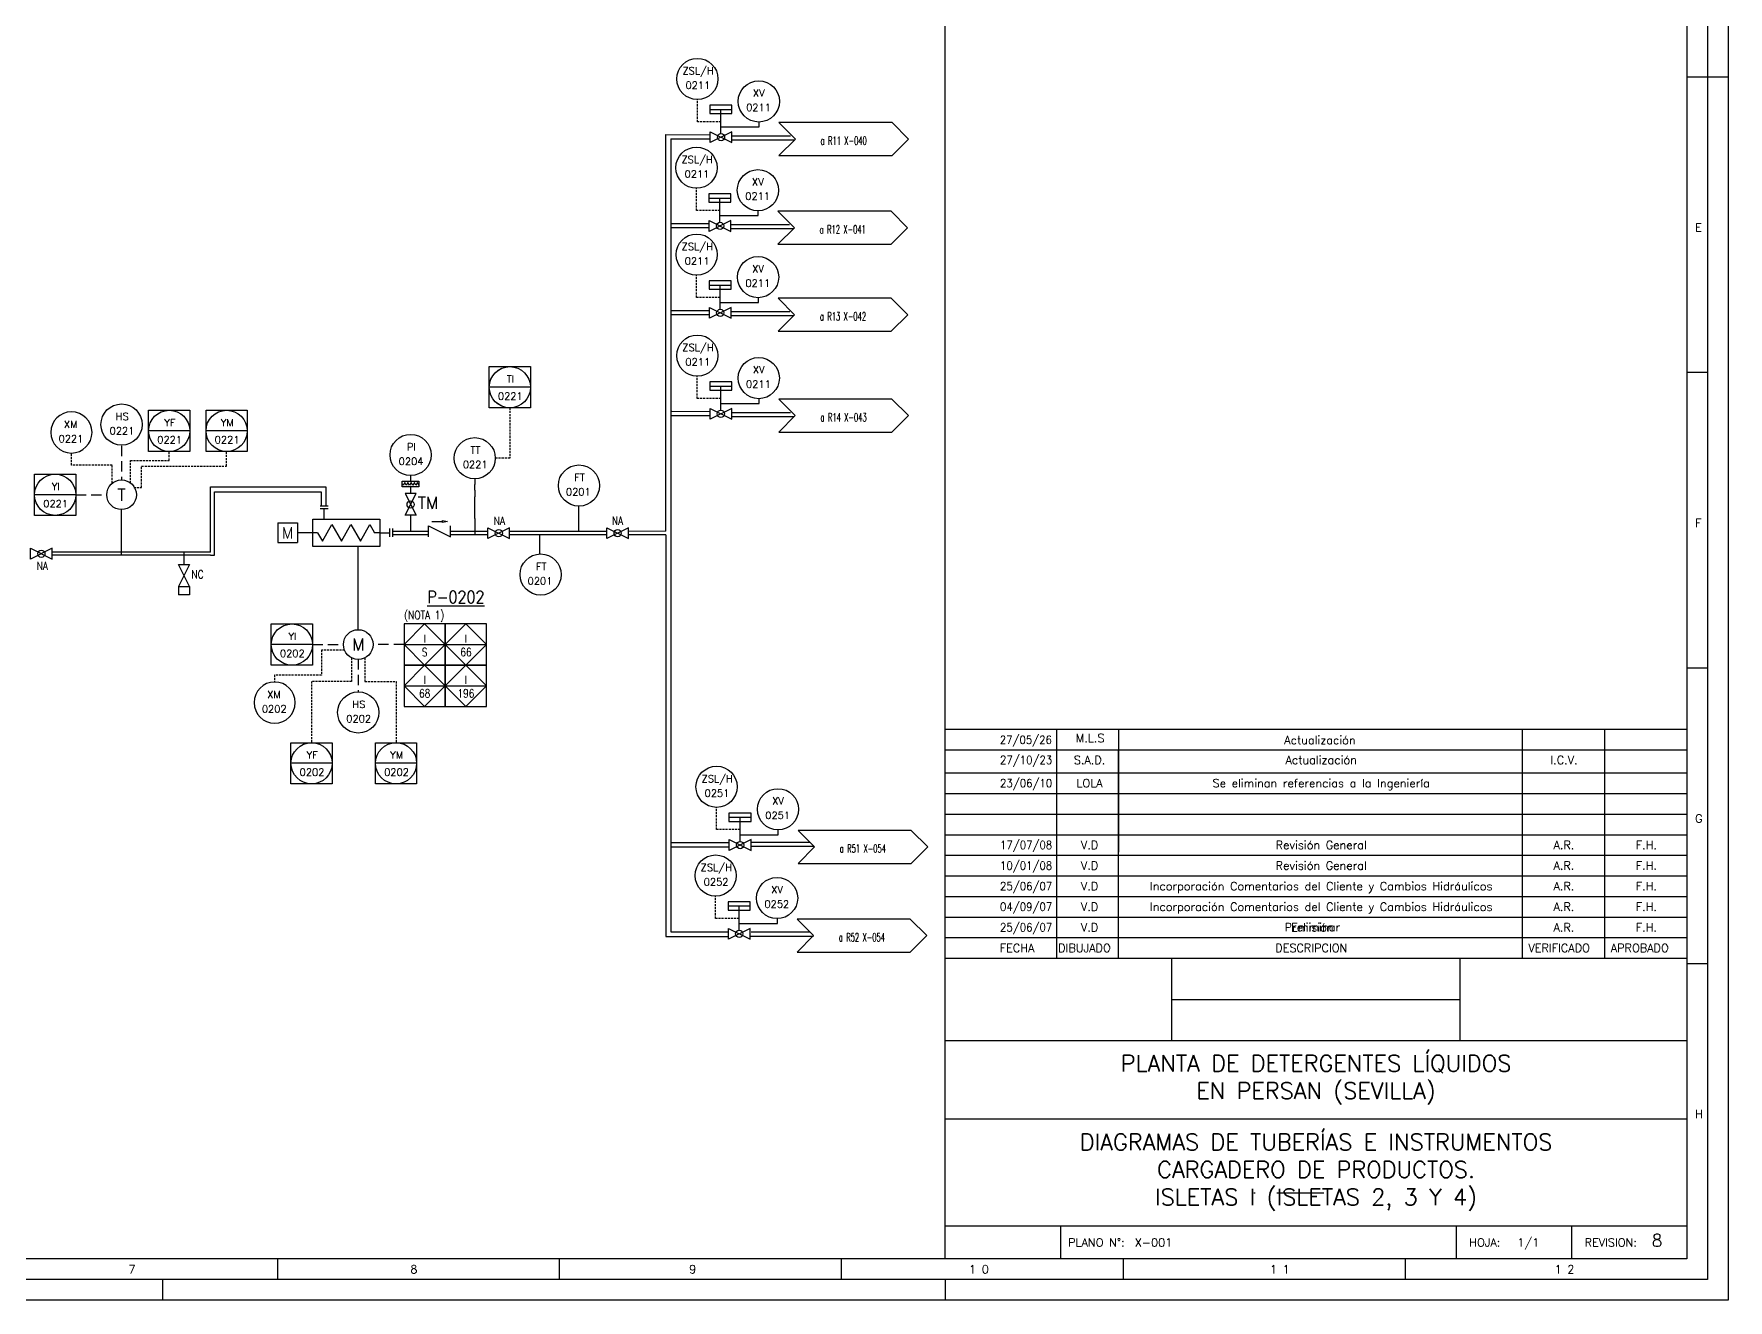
# Model space of a CAD drawing. Header units: metres. Extents: x 142 to 2995, y 1649 to 2243.
# Drawn here: x 1587.8 to 1999, y 1649 to 1956.4 of the extents above; entities that cross this region are included whole.
import ezdxf
from ezdxf.enums import TextEntityAlignment as Align

# ---------------------------------------------------------------- set-up
doc = ezdxf.new("R2010")
doc.units = ezdxf.units.M
doc.linetypes.add('TRAZOS', pattern=[0.75, 0.5, -0.25])
for name, color, linetype in [('CAJETIN', 1, 'Continuous'), ('EQUIPOS', 5, 'Continuous'), ('EQUIPOS 02', 1, 'Continuous'), ('FORMATO', 7, 'Continuous'), ('INSTRUMENTOS', 1, 'Continuous'), ('TEX', 7, 'Continuous'), ('TEX EQUIPOS', 6, 'Continuous'), ('TEXTO-INSTRUMENTACION', 7, 'Continuous'), ('TEXTO-VALVULAS Y ACCESORIOS', 7, 'Continuous'), ('TUBERIA', 5, 'Continuous'), ('TUBERÍA2', 1, 'TRAZOS'), ('VALVULAS Y ACCESORIOS', 1, 'Continuous')]:
    doc.layers.add(name, color=color, linetype=linetype)
doc.layers.add('TUBERÍA3', color=1, linetype='Continuous', true_color=0xff0000)
doc.styles.add('PY', font='ROMANS.shx')
doc.styles.add('PY1', font='ROMANS.shx', dxfattribs={"width": 0.8})
doc.styles.add('TXT', font='txt')
doc.linetypes.add('SEÑAL_MECANICA2', pattern='A,4.411183,["o",PY,S=4.130212,R=360,X=0,Y=-1.374288],0.588817,-0.374158,["",PY,S=2,R=360,X=0,Y=-0.688262],-2.183682', length=7.55784)

# ---------------------------------------------------------------- blocks, each defined once
blk = doc.blocks.new('VALV GLOB-V')
at = {"layer": 'INSTRUMENTOS', "color": 1, "flags": 128}
blk.add_lwpolyline([(5.7, -1.43), (5.7, 1.43), (0, -1.43), (0, 1.43)], close=True, dxfattribs=at)
at = {"layer": 'INSTRUMENTOS', "color": 1}
blk.add_circle((2.85, 0), 0.95, dxfattribs=at)
at = {"layer": 'INSTRUMENTOS', "color": 7, "linetype": 'SEÑAL_MECANICA2', "style": 'PY'}
blk.add_attdef('REF.', text='', height=2, dxfattribs=at).set_placement((3, -3.37), align=Align.MIDDLE)
blk = doc.blocks.new('SEÑAL CIRCU MARCO')
at = {"color": 1, "linetype": 'Continuous', "ltscale": 0.5}
blk.add_line((5.7, 5.7), (-5.7, 5.7), dxfattribs=at)
at = {"color": 1, "flags": 128}
blk.add_lwpolyline([(5.7, 0), (-5.7, 0), (-5.7, 11.4), (5.7, 11.4)], close=True, dxfattribs=at)
at = {"color": 1}
blk.add_circle((0, 5.7), 5.7, dxfattribs=at)
at = {"style": 'PY'}
for tag, p in [('XXX', (0.18, 7.98)), ('YYY', (0.13, 3.24))]:
    blk.add_attdef(tag, text='', height=2, dxfattribs=at).set_placement(p, align=Align.MIDDLE)
blk = doc.blocks.new('SEÑAL CIR')
at = {"color": 1}
blk.add_circle((0, 5.7), 5.7, dxfattribs=at)
at = {"layer": 'INSTRUMENTOS', "linetype": 'Continuous', "style": 'PY', "flags": 4}
for p in [(0.18, 6.94), (0.13, 2.95)]:
    blk.add_attdef('---', text='', height=2, dxfattribs=at).set_placement(p, align=Align.CENTER)
blk = doc.blocks.new('DIAFRAGMA')
at = {"layer": 'INSTRUMENTOS', "color": 1, "ltscale": 0.1, "flags": 128}
blk.add_lwpolyline([(0, -2.25), (0, 2.25), (1.5, 2.25), (1.5, -2.25)], close=True, dxfattribs=at)
blk.add_lwpolyline([(0.46, -2.25), (1.12, -1.86), (0.38, -1.43), (1.12, -1), (0.38, -0.56), (1.12, -0.13), (0.38, 0.3), (1.12, 0.73), (0.38, 1.17), (1.12, 1.6), (0.38, 2.03), (0.75, 2.25)], dxfattribs=at)
blk = doc.blocks.new('VALVULA RETENCION')
at = {"layer": 'VALVULAS Y ACCESORIOS'}
blk.add_line((0.79, 2.4), (3.43, 2.4), dxfattribs=at)
at = {"layer": 'VALVULAS Y ACCESORIOS', "flags": 128}
blk.add_lwpolyline([(0, -1.33), (0, 1.33), (5.33, -1.33), (5.33, 1.33)], dxfattribs=at)
blk.add_lwpolyline([(4.65, 2.4), (3.43, 2.14), (3.43, 2.66)], close=True, dxfattribs=at)
at = {"layer": 'TEXTO-VALVULAS Y ACCESORIOS', "linetype": 'SEÑAL_MECANICA2', "style": 'PY1', "width": 0.8}
blk.add_attdef('REF.', text='', height=2, dxfattribs=at).set_placement((2.94, -3.07), align=Align.MIDDLE)
blk = doc.blocks.new('SECUENCIA PROGRAMADA EN SISTEMA DE CONTROL PLC')
at = {"layer": 'INSTRUMENTOS'}
blk.add_line((-5, 5), (5, 5), dxfattribs=at)
at = {"layer": 'INSTRUMENTOS', "flags": 128}
for points in [[(0, 0), (-5, 5), (0, 10), (5, 5)], [(-5, 0), (5, 0), (5, 10), (-5, 10)]]:
    blk.add_lwpolyline(points, close=True, dxfattribs=at)
at = {"layer": 'TEXTO-INSTRUMENTACION', "linetype": 'Continuous', "style": 'PY1', "width": 0.8}
for tag, p in [('XXX', (0.01, 6.43)), ('YYY', (0.01, 3.17))]:
    blk.add_attdef(tag, text='', height=2, dxfattribs=at).set_placement(p, align=Align.MIDDLE_CENTER)
blk = doc.blocks.new('VALV TIPO COMPUERTA')
at = {"layer": 'VALVULAS Y ACCESORIOS', "flags": 128}
blk.add_lwpolyline([(0, -1.33), (0, 1.33), (5.33, -1.33), (5.33, 1.33)], close=True, dxfattribs=at)
at = {"layer": 'TEXTO-VALVULAS Y ACCESORIOS', "linetype": 'SEÑAL_MECANICA2', "style": 'PY1', "width": 0.8}
blk.add_attdef('REF.', text='', height=2, dxfattribs=at).set_placement((2.94, -3.07), align=Align.MIDDLE)
blk = doc.blocks.new('TAPA ROSCADA S.W.')
at = {"layer": 'VALVULAS Y ACCESORIOS', "ltscale": 0.1}
for p, q in [((-0.75, 1), (0.75, 1)), ((0.75, 1), (0.75, -1)), ((-0.75, -1), (0.75, -1))]:
    blk.add_line(p, q, dxfattribs=at)
blk = doc.blocks.new('MARCO-A1')
at = {"layer": 'FORMATO', "color": 5}
for p, q in [((831, 297), (836, 297)), ((831, 225.25), (836, 225.25)), ((831, 153.5), (836, 153.5)), ((831, 81.75), (836, 81.75)), ((488.92, 10), (488.92, 5)), ((557.33, 10), (557.33, 5)), ((625.75, 10), (625.75, 5)), ((694.17, 10), (694.17, 5)), ((762.58, 10), (762.58, 5))]:
    blk.add_line(p, q, dxfattribs=at)
at = {"layer": 'FORMATO', "color": 1, "linetype": 'Continuous'}
for p, q in [((836, 297), (841, 297)), ((461, 5), (461, 0)), ((651, 5), (651, 0))]:
    blk.add_line(p, q, dxfattribs=at)
at = {"layer": 'FORMATO', "color": 1}
blk.add_lwpolyline([(0, 594), (841, 594), (841, 0), (0, 0)], close=True, dxfattribs=at)
at = {"layer": 'FORMATO', "color": 5}
blk.add_lwpolyline([(5, 589), (836, 589), (836, 5), (5, 5)], close=True, dxfattribs=at)
at = {"layer": 'FORMATO', "color": 8, "linetype": 'Continuous'}
blk.add_lwpolyline([(10, 584), (831, 584), (831, 10), (10, 10)], close=True, dxfattribs=at)
at = {"layer": 'FORMATO', "color": 1, "style": 'PY'}
for s, p in [('E', (833, 259.42)), ('F', (833, 187.67)), ('G', (833, 115.92)), ('H', (833, 44.17)), ('7', (452.75, 6.5)), ('8', (521.17, 6.5)), ('9', (588.85, 6.5)), ('1 0', (656.77, 6.5)), ('1 1', (729.83, 6.5)), ('1 2', (798.88, 6.5))]:
    blk.add_text(s, height=2, dxfattribs=at).set_placement(p)
blk = doc.blocks.new('BANDERA DE FLUJO')
at = {"layer": 'TEX', "color": 1, "ltscale": 0.1, "flags": 128}
blk.add_lwpolyline([(-4, 4), (-31.46, 4), (-27.46, 0), (-31.46, -4), (-4, -4), (0, 0)], close=True, dxfattribs=at)
at = {"layer": 'TEX', "style": 'PY1', "width": 0.8}
for tag, p in [('ETIQUETA-LINEA-1', (-15.73, 0.61)), ('ETIQUETA-LINEA-2', (-15.73, -2.91))]:
    blk.add_attdef(tag, text='', height=2, dxfattribs=at).set_placement(p, align=Align.CENTER)
blk = doc.blocks.new('BOMBA VOLUMETRICA')
at = {"layer": 'EQUIPOS', "linetype": 'Continuous'}
for p, q in [((-11.27, -4.05), (-11.27, -8.85)), ((-11.27, -4.05), (-6.47, -4.05)), ((-6.47, -4.05), (-6.47, -8.85)), ((0, -3.12), (0, -0.67)), ((-1.61, -6.45), (-6.47, -6.45)), ((-1.61, -6.45), (-0.45, -8.45)), ((-0.45, -8.45), (1.86, -4.45)), ((1.86, -4.45), (4.17, -8.45)), ((4.17, -8.45), (6.48, -4.45)), ((6.48, -4.45), (8.79, -8.45)), ((8.79, -8.45), (11.1, -4.45)), ((11.1, -4.45), (12.25, -6.45)), ((13.52, -6.45), (12.25, -6.45)), ((13.52, -6.45), (15.97, -6.45)), ((-11.27, -8.85), (-6.47, -8.85))]:
    blk.add_line(p, q, dxfattribs=at)
at = {"layer": 'EQUIPOS', "linetype": 'Continuous', "flags": 128}
blk.add_lwpolyline([(-2.78, -3.12), (13.52, -3.12), (13.52, -9.79), (-2.78, -9.79)], close=True, dxfattribs=at)
at = {"layer": 'VALVULAS Y ACCESORIOS', "ltscale": 0.1}
for p, q in [((1, 0), (-1, 0)), ((1, -0.67), (-1, -0.67)), ((15.97, -7.45), (15.97, -5.45)), ((16.64, -7.45), (16.64, -5.45))]:
    blk.add_line(p, q, dxfattribs=at)
at = {"layer": 'EQUIPOS 02', "style": 'PY'}
blk.add_text('M', height=2.8, dxfattribs=at).set_placement((-8.87, -6.45), align=Align.MIDDLE)
at = {"layer": 'TEX EQUIPOS', "linetype": 'Continuous', "style": 'PY1', "width": 0.8}
blk.add_attdef('REF_EQUIPO', text='', height=3, dxfattribs=at).set_placement((2.35, -13.59), align=Align.MIDDLE_CENTER)

msp = doc.modelspace()

# ---------------------------------------------------------------- linework, layer by layer
at = {"color": 5}
for p, q in [((1741.16, 1835.6), (1741.16, 1931.91)), ((1741.16, 1931.91), (1751.85, 1931.88)), ((1757.17, 1931.63), (1771.39, 1931.63)), ((1742.35, 1910.36), (1751.69, 1910.33)), ((1756.95, 1910.09), (1771.17, 1910.09)), ((1742.39, 1889.25), (1751.73, 1889.22)), ((1756.99, 1888.98), (1771.21, 1888.98)), ((1742.55, 1864.74), (1751.89, 1864.71)), ((1757.15, 1864.47), (1771.37, 1864.47)), ((1630.61, 1830.58), (1630.61, 1846.37)), ((1630.61, 1846.37), (1658.6, 1846.37)), ((1658.6, 1846.37), (1658.6, 1841.7)), ((1741.12, 1834.78), (1741.12, 1737.22)), ((1742.37, 1760.05), (1756.5, 1760.02)), ((1761.82, 1759.16), (1776.99, 1759.16)), ((1741.12, 1737.22), (1756.32, 1737.22)), ((1761.78, 1737.35), (1776.94, 1737.35))]:
    msp.add_line(p, q, dxfattribs=at)
at = {"color": 4}
for p, q in [((1742.37, 1930.88), (1751.89, 1930.88)), ((1742.37, 1930.88), (1742.37, 1738.4)), ((1757.21, 1930.63), (1772.28, 1930.63)), ((1742.37, 1909.34), (1751.65, 1909.34)), ((1756.99, 1909.08), (1772.06, 1909.08)), ((1742.41, 1888.23), (1751.69, 1888.23)), ((1757.03, 1887.97), (1772.1, 1887.97)), ((1742.56, 1863.72), (1751.85, 1863.72)), ((1757.19, 1863.46), (1772.26, 1863.46)), ((1631.6, 1829.78), (1631.6, 1845.22)), ((1631.6, 1845.22), (1657.45, 1845.22)), ((1657.45, 1845.22), (1657.45, 1841.7)), ((1630.61, 1829.78), (1631.6, 1829.78)), ((1761.86, 1760.17), (1776.02, 1760.17)), ((1742.37, 1759.03), (1756.54, 1759.03)), ((1742.37, 1738.4), (1756.32, 1738.4)), ((1761.82, 1738.36), (1775.98, 1738.36))]:
    msp.add_line(p, q, dxfattribs=at)
at = {"color": 1}
for p, q in [((1679.19, 1849.14), (1679.19, 1847.78)), ((1679.19, 1846.43), (1679.19, 1844.76)), ((1694.74, 1848.34), (1694.74, 1846.98)), ((1694.74, 1845.63), (1694.74, 1846.98)), ((1694.74, 1845.63), (1694.74, 1843.96)), ((1694.74, 1838.69), (1694.74, 1843.96)), ((1609.03, 1829.78), (1609.03, 1840.87)), ((1679.19, 1839.49), (1679.19, 1835.58)), ((1694.74, 1838.69), (1694.74, 1834.78)), ((1719.94, 1841.71), (1719.94, 1835.78)), ((1710.55, 1829.96), (1710.55, 1834.87)), ((1666.47, 1811.72), (1666.47, 1831.92))]:
    msp.add_line(p, q, dxfattribs=at)
for centre in [(1609.03, 1844.47), (1666.48, 1808.12)]:
    msp.add_circle(centre, 3.6, dxfattribs=at)
at = {"layer": 'CAJETIN', "color": 8, "linetype": 'Continuous'}
for p, q in [((1808.95, 1658.95), (1808.95, 2232.95)), ((1808.95, 1731.95), (1988.95, 1731.95)), ((1863.95, 1711.95), (1863.95, 1731.95)), ((1933.95, 1711.95), (1933.95, 1731.95)), ((1863.95, 1721.95), (1933.95, 1721.95)), ((1808.95, 1711.95), (1988.95, 1711.95)), ((1808.95, 1692.95), (1988.95, 1692.95)), ((1808.95, 1666.95), (1988.95, 1666.95)), ((1836.95, 1666.95), (1836.95, 1658.95))]:
    msp.add_line(p, q, dxfattribs=at)
at = {"layer": 'CAJETIN', "color": 1}
for p, q in [((1808.83, 1787.54), (1988.83, 1787.54)), ((1835.96, 1787.54), (1835.96, 1757.67)), ((1850.96, 1787.42), (1850.96, 1757.67)), ((1948.96, 1787.42), (1948.96, 1757.67)), ((1968.96, 1787.66), (1968.96, 1757.67)), ((1808.95, 1782.59), (1988.95, 1782.59)), ((1835.95, 1782.59), (1835.95, 1757.59)), ((1850.95, 1782.59), (1850.95, 1757.59)), ((1948.95, 1782.59), (1948.95, 1757.59)), ((1968.95, 1782.59), (1968.95, 1757.59)), ((1808.95, 1776.95), (1988.95, 1776.95)), ((1835.95, 1776.95), (1835.95, 1751.95)), ((1850.95, 1776.95), (1850.95, 1751.95)), ((1948.95, 1776.95), (1948.95, 1751.95)), ((1968.95, 1776.95), (1968.95, 1751.95)), ((1808.95, 1771.95), (1988.95, 1771.95)), ((1808.95, 1766.95), (1988.95, 1766.95)), ((1808.95, 1761.95), (1988.95, 1761.95)), ((1835.95, 1761.95), (1835.95, 1736.95)), ((1850.95, 1761.95), (1850.95, 1736.95)), ((1948.95, 1761.95), (1948.95, 1736.95)), ((1968.95, 1761.95), (1968.95, 1736.95)), ((1808.95, 1756.95), (1988.95, 1756.95)), ((1808.95, 1751.95), (1988.95, 1751.95)), ((1808.95, 1746.95), (1988.95, 1746.95)), ((1808.95, 1741.95), (1988.95, 1741.95)), ((1808.95, 1741.95), (1988.95, 1741.95))]:
    msp.add_line(p, q, dxfattribs=at)
at = {"layer": 'CAJETIN', "color": 5}
for p, q in [((1808.95, 1736.95), (1988.95, 1736.95)), ((1835.95, 1736.95), (1835.95, 1731.95)), ((1850.95, 1736.95), (1850.95, 1731.95)), ((1948.95, 1736.95), (1948.95, 1731.95)), ((1968.95, 1736.95), (1968.95, 1731.95))]:
    msp.add_line(p, q, dxfattribs=at)
at = {"layer": 'CAJETIN', "color": 8}
for p, q in [((1932.95, 1666.95), (1932.95, 1658.95)), ((1960.95, 1666.95), (1960.95, 1658.95))]:
    msp.add_line(p, q, dxfattribs=at)
at = {"layer": 'TUBERIA', "color": 1, "linetype": 'TRAZOS', "ltscale": 5}
for p, q in [((1609.03, 1856.36), (1609.03, 1848.1)), ((1597.92, 1844.47), (1605.43, 1844.47)), ((1655.37, 1808.12), (1662.88, 1808.12)), ((1677.59, 1808.12), (1670.08, 1808.12)), ((1666.48, 1804.52), (1666.48, 1796.63))]:
    msp.add_line(p, q, dxfattribs=at)
at = {"layer": 'TUBERIA', "color": 5, "linetype": 'Continuous'}
for p, q in [((1683.51, 1835.58), (1674.83, 1835.58)), ((1697.96, 1835.58), (1688.84, 1835.58)), ((1720.72, 1835.58), (1703.22, 1835.58)), ((1726.57, 1835.58), (1720.72, 1835.58)), ((1741.16, 1835.6), (1732.07, 1835.58)), ((1610.35, 1830.58), (1592.24, 1830.58)), ((1630.61, 1830.58), (1610.35, 1830.58)), ((1883.8, 1675.02), (1884.14, 1675.02)), ((1889.41, 1675.02), (1900.79, 1675.02))]:
    msp.add_line(p, q, dxfattribs=at)
at = {"layer": 'TUBERIA', "color": 4, "linetype": 'Continuous'}
for p, q in [((1683.51, 1834.78), (1674.83, 1834.78)), ((1697.96, 1834.78), (1688.84, 1834.78)), ((1720.72, 1834.78), (1703.22, 1834.78)), ((1726.61, 1834.78), (1720.72, 1834.78)), ((1741.12, 1834.78), (1732.07, 1834.78)), ((1610.35, 1829.78), (1592.24, 1829.78)), ((1610.35, 1829.78), (1592.24, 1829.78)), ((1622.46, 1829.78), (1610.35, 1829.78)), ((1630.61, 1829.78), (1610.35, 1829.78))]:
    msp.add_line(p, q, dxfattribs=at)
at = {"layer": 'TUBERIA', "lineweight": 30}
msp.add_line((1624.19, 1827.52), (1624.19, 1830.58), dxfattribs=at)
at = {"layer": 'TUBERÍA2'}
for points in [[(1754.48, 1935.02), (1748.79, 1935.02), (1748.79, 1940.37)], [(1754.26, 1913.47), (1748.57, 1913.47), (1748.57, 1918.82)], [(1754.3, 1892.37), (1748.61, 1892.37), (1748.61, 1897.71)], [(1754.46, 1867.85), (1748.77, 1867.85), (1748.77, 1873.2)], [(1703.28, 1865.58), (1703.28, 1853.34), (1699.74, 1853.34)], [(1606.78, 1847.37), (1606.78, 1851.7), (1596.86, 1851.7), (1596.86, 1854.61)], [(1620.59, 1852.82), (1620.59, 1854.99)], [(1634.53, 1851.4), (1634.53, 1854.99)], [(1611.17, 1847.26), (1611.17, 1852.82), (1620.59, 1852.82)], [(1612.04, 1846.23), (1613.89, 1846.23), (1613.89, 1851.4), (1634.53, 1851.4)], [(1663.15, 1806.76), (1657.55, 1806.76), (1657.55, 1800.7), (1646.19, 1800.7), (1646.19, 1799.02)], [(1664.86, 1804.9), (1664.86, 1799.16), (1655.15, 1799.16), (1655.15, 1784.29)], [(1668.11, 1804.9), (1668.11, 1799.16), (1675.65, 1799.16), (1675.65, 1784.29)], [(1759.13, 1763.17), (1753.44, 1763.17), (1753.44, 1768.51)], [(1758.91, 1741.62), (1753.22, 1741.62), (1753.22, 1746.96)]]:
    msp.add_lwpolyline(points, dxfattribs=at)
at = {"layer": 'TUBERÍA3'}
for points in [[(1754.48, 1933.8), (1763.78, 1933.8)], [(1763.78, 1933.8), (1763.78, 1934.91)], [(1754.26, 1912.25), (1763.56, 1912.25)], [(1763.56, 1912.25), (1763.56, 1913.36)], [(1763.6, 1891.14), (1763.6, 1892.25)], [(1754.3, 1891.14), (1763.6, 1891.14)], [(1763.76, 1866.63), (1763.76, 1867.74)], [(1754.46, 1866.63), (1763.76, 1866.63)], [(1759.13, 1761.94), (1768.43, 1761.94)], [(1768.43, 1761.94), (1768.43, 1763.05)], [(1758.91, 1740.39), (1768.21, 1740.39)], [(1768.21, 1740.39), (1768.21, 1741.5)]]:
    msp.add_lwpolyline(points, dxfattribs=at)
msp.add_circle((1703.28, 1870.58), 5, dxfattribs=at)
at = {"layer": 'VALVULAS Y ACCESORIOS'}
for p, q in [((1751.81, 1938.04), (1757.15, 1938.04)), ((1754.48, 1932.24), (1754.48, 1938.04)), ((1751.59, 1916.5), (1756.93, 1916.5)), ((1754.26, 1910.69), (1754.26, 1916.5)), ((1751.63, 1895.39), (1756.97, 1895.39)), ((1754.3, 1889.58), (1754.3, 1895.39)), ((1751.79, 1870.88), (1757.13, 1870.88)), ((1754.46, 1865.07), (1754.46, 1870.88)), ((1756.46, 1766.19), (1761.8, 1766.19)), ((1759.13, 1760.38), (1759.13, 1766.19)), ((1756.24, 1744.64), (1761.58, 1744.64)), ((1758.91, 1738.83), (1758.91, 1744.64))]:
    msp.add_line(p, q, dxfattribs=at)
at = {"layer": 'VALVULAS Y ACCESORIOS', "flags": 128}
for points in [[(1751.81, 1939.04), (1751.81, 1937.04), (1757.15, 1937.04), (1757.15, 1939.04)], [(1751.59, 1917.5), (1751.59, 1915.5), (1756.93, 1915.5), (1756.93, 1917.5)], [(1751.63, 1896.39), (1751.63, 1894.39), (1756.97, 1894.39), (1756.97, 1896.39)], [(1751.79, 1871.88), (1751.79, 1869.88), (1757.13, 1869.88), (1757.13, 1871.88)], [(1756.46, 1767.19), (1756.46, 1765.19), (1761.8, 1765.19), (1761.8, 1767.19)], [(1756.24, 1745.64), (1756.24, 1743.64), (1761.58, 1743.64), (1761.58, 1745.64)]]:
    msp.add_lwpolyline(points, close=True, dxfattribs=at)

# ---------------------------------------------------------------- block references
msp.add_blockref('MARCO-A1', (1157.95, 1648.95))
at = {"linetype": 'Continuous'}
ref = msp.add_blockref('SEÑAL CIR', (1748.79, 1940.43), dxfattribs=dict(at, xscale=0.8771000000000413, yscale=0.8771000000000413, zscale=0.8771000000000413))
ref.add_attrib('---', 'ZSL/H', dxfattribs={"layer": 'INSTRUMENTOS', "color": 7, "linetype": 'Continuous', "height": 1.754, "style": 'PY'}).set_placement((1748.95, 1946.52), align=Align.CENTER)
ref.add_attrib('---', '0211', dxfattribs={"layer": 'INSTRUMENTOS', "color": 7, "linetype": 'Continuous', "height": 1.754, "style": 'PY'}).set_placement((1748.9, 1943.02), align=Align.CENTER)
ref = msp.add_blockref('SEÑAL CIR', (1763.7, 1934.97), dxfattribs=dict(at, xscale=0.8770999999999276, yscale=0.8770999999999276, zscale=0.8770999999999276))
ref.add_attrib('---', 'XV', dxfattribs={"layer": 'INSTRUMENTOS', "color": 7, "linetype": 'Continuous', "height": 1.754, "style": 'PY'}).set_placement((1763.7, 1941.13), align=Align.CENTER)
ref.add_attrib('---', '0211', dxfattribs={"layer": 'INSTRUMENTOS', "color": 7, "linetype": 'Continuous', "height": 1.754, "style": 'PY'}).set_placement((1763.63, 1937.64), align=Align.CENTER)
ref = msp.add_blockref('BANDERA DE FLUJO', (1800.03, 1930.84))
ref.add_attrib('ETIQUETA-LINEA-1', 'a R11 X-040', dxfattribs={"layer": 'TEX', "height": 2, "style": 'PY1', "width": 0.6}).set_placement((1784.3, 1931.45), align=Align.TOP_CENTER)
ref = msp.add_blockref('SEÑAL CIR', (1748.57, 1918.88), dxfattribs=dict(at, xscale=0.8771000000000413, yscale=0.8771000000000413, zscale=0.8771000000000413))
ref.add_attrib('---', 'ZSL/H', dxfattribs={"layer": 'INSTRUMENTOS', "color": 7, "linetype": 'Continuous', "height": 1.754, "style": 'PY'}).set_placement((1748.73, 1924.97), align=Align.CENTER)
ref.add_attrib('---', '0211', dxfattribs={"layer": 'INSTRUMENTOS', "color": 7, "linetype": 'Continuous', "height": 1.754, "style": 'PY'}).set_placement((1748.68, 1921.47), align=Align.CENTER)
at = {"linetype": 'Continuous', "xscale": 0.9232631578945529, "yscale": 0.9232631578945529, "zscale": 0.9232631578945529}
for p in [(1751.89, 1931.28), (1751.67, 1909.74), (1751.71, 1888.63), (1751.86, 1864.12), (1697.96, 1835.16), (1726.8, 1835.16), (1586.94, 1830.16), (1756.54, 1759.43), (1756.32, 1737.88)]:
    msp.add_blockref('VALV GLOB-V', p, dxfattribs=at)
at = {"linetype": 'Continuous'}
ref = msp.add_blockref('SEÑAL CIR', (1763.48, 1913.42), dxfattribs=dict(at, xscale=0.8770999999999276, yscale=0.8770999999999276, zscale=0.8770999999999276))
ref.add_attrib('---', 'XV', dxfattribs={"layer": 'INSTRUMENTOS', "color": 7, "linetype": 'Continuous', "height": 1.754, "style": 'PY'}).set_placement((1763.48, 1919.58), align=Align.CENTER)
ref.add_attrib('---', '0211', dxfattribs={"layer": 'INSTRUMENTOS', "color": 7, "linetype": 'Continuous', "height": 1.754, "style": 'PY'}).set_placement((1763.41, 1916.09), align=Align.CENTER)
ref = msp.add_blockref('BANDERA DE FLUJO', (1799.8, 1909.29))
ref.add_attrib('ETIQUETA-LINEA-1', 'a R12 X-041', dxfattribs={"layer": 'TEX', "height": 2, "style": 'PY1', "width": 0.6}).set_placement((1784.07, 1909.9), align=Align.TOP_CENTER)
ref = msp.add_blockref('SEÑAL CIR', (1748.61, 1897.78), dxfattribs=dict(at, xscale=0.8771000000000413, yscale=0.8771000000000413, zscale=0.8771000000000413))
ref.add_attrib('---', 'ZSL/H', dxfattribs={"layer": 'INSTRUMENTOS', "color": 7, "linetype": 'Continuous', "height": 1.754, "style": 'PY'}).set_placement((1748.77, 1903.86), align=Align.CENTER)
ref.add_attrib('---', '0211', dxfattribs={"layer": 'INSTRUMENTOS', "color": 7, "linetype": 'Continuous', "height": 1.754, "style": 'PY'}).set_placement((1748.72, 1900.36), align=Align.CENTER)
ref = msp.add_blockref('SEÑAL CIR', (1763.52, 1892.32), dxfattribs=dict(at, xscale=0.8770999999999276, yscale=0.8770999999999276, zscale=0.8770999999999276))
ref.add_attrib('---', 'XV', dxfattribs={"layer": 'INSTRUMENTOS', "color": 7, "linetype": 'Continuous', "height": 1.754, "style": 'PY'}).set_placement((1763.52, 1898.47), align=Align.CENTER)
ref.add_attrib('---', '0211', dxfattribs={"layer": 'INSTRUMENTOS', "color": 7, "linetype": 'Continuous', "height": 1.754, "style": 'PY'}).set_placement((1763.45, 1894.98), align=Align.CENTER)
ref = msp.add_blockref('BANDERA DE FLUJO', (1799.85, 1888.19))
ref.add_attrib('ETIQUETA-LINEA-1', 'a R13 X-042', dxfattribs={"layer": 'TEX', "height": 2, "style": 'PY1', "width": 0.6}).set_placement((1784.12, 1888.79), align=Align.TOP_CENTER)
ref = msp.add_blockref('SEÑAL CIR', (1748.77, 1873.26), dxfattribs=dict(at, xscale=0.8771000000000413, yscale=0.8771000000000413, zscale=0.8771000000000413))
ref.add_attrib('---', 'ZSL/H', dxfattribs={"layer": 'INSTRUMENTOS', "color": 7, "linetype": 'Continuous', "height": 1.754, "style": 'PY'}).set_placement((1748.93, 1879.35), align=Align.CENTER)
ref.add_attrib('---', '0211', dxfattribs={"layer": 'INSTRUMENTOS', "color": 7, "linetype": 'Continuous', "height": 1.754, "style": 'PY'}).set_placement((1748.88, 1875.85), align=Align.CENTER)
for p, xscale, yscale, zscale, values in [((1703.27, 1865.58), 0.8771000000000413, 0.8771000000000413, 0.8771000000000413, {'XXX': 'TI', 'YYY': '0221'}), ((1620.59, 1854.99), 0.8771000000000413, 0.8771000000000413, 0.8771000000000413, {'XXX': 'YF', 'YYY': '0221'}), ((1634.53, 1854.99), 0.8771000000000413, 0.8771000000000413, 0.8771000000000413, {'XXX': 'YM', 'YYY': '0221'}), ((1592.92, 1839.47), 0.8770999999999276, 0.8770999999999276, 0.8770999999999276, {'XXX': 'YI', 'YYY': '0221'}), ((1650.37, 1803.12), 0.8770999999999276, 0.8770999999999276, 0.8770999999999276, {'XXX': 'YI', 'YYY': '0202'}), ((1655.15, 1774.29), 0.8771000000000413, 0.8771000000000413, 0.8771000000000413, {'XXX': 'YF', 'YYY': '0202'}), ((1675.65, 1774.29), 0.8771000000000413, 0.8771000000000413, 0.8771000000000413, {'XXX': 'YM', 'YYY': '0202'})]:
    msp.add_blockref('SEÑAL CIRCU MARCO', p, dxfattribs=dict(xscale=xscale, yscale=yscale, zscale=zscale)).add_auto_attribs(values)
ref = msp.add_blockref('SEÑAL CIR', (1763.68, 1867.8), dxfattribs=dict(at, xscale=0.8770999999999276, yscale=0.8770999999999276, zscale=0.8770999999999276))
ref.add_attrib('---', 'XV', dxfattribs={"layer": 'INSTRUMENTOS', "color": 7, "linetype": 'Continuous', "height": 1.754, "style": 'PY'}).set_placement((1763.68, 1873.96), align=Align.CENTER)
ref.add_attrib('---', '0211', dxfattribs={"layer": 'INSTRUMENTOS', "color": 7, "linetype": 'Continuous', "height": 1.754, "style": 'PY'}).set_placement((1763.6, 1870.47), align=Align.CENTER)
ref = msp.add_blockref('BANDERA DE FLUJO', (1800, 1863.68))
ref.add_attrib('ETIQUETA-LINEA-1', 'a R14 X-043', dxfattribs={"layer": 'TEX', "height": 2, "style": 'PY1', "width": 0.6}).set_placement((1784.27, 1864.28), align=Align.TOP_CENTER)
ref = msp.add_blockref('SEÑAL CIR', (1596.86, 1854.61), dxfattribs=dict(at, xscale=-0.8771000000000413, yscale=0.8771000000000413, zscale=0.8771000000000413))
ref.add_attrib('---', 'XM', dxfattribs={"layer": 'INSTRUMENTOS', "color": 7, "linetype": 'Continuous', "height": 1.754, "style": 'PY'}).set_placement((1596.7, 1860.69), align=Align.CENTER)
ref.add_attrib('---', '0221', dxfattribs={"layer": 'INSTRUMENTOS', "color": 7, "linetype": 'Continuous', "height": 1.754, "style": 'PY'}).set_placement((1596.75, 1857.2), align=Align.CENTER)
ref = msp.add_blockref('SEÑAL CIR', (1609.03, 1856.53), dxfattribs=dict(at, xscale=0.8770999999999276, yscale=0.8770999999999276, zscale=0.8770999999999276))
ref.add_attrib('---', 'HS', dxfattribs={"layer": 'INSTRUMENTOS', "color": 7, "linetype": 'Continuous', "height": 1.754, "style": 'PY'}).set_placement((1609.19, 1862.61), align=Align.CENTER)
ref.add_attrib('---', '0221', dxfattribs={"layer": 'INSTRUMENTOS', "color": 7, "linetype": 'Continuous', "height": 1.754, "style": 'PY'}).set_placement((1609.14, 1859.12), align=Align.CENTER)
ref = msp.add_blockref('SEÑAL CIR', (1679.19, 1849.14), dxfattribs=dict(at, xscale=0.8770999999999276, yscale=0.8770999999999276, zscale=0.8770999999999276))
ref.add_attrib('---', 'PI', dxfattribs={"layer": 'INSTRUMENTOS', "color": 7, "linetype": 'Continuous', "height": 1.754, "style": 'PY'}).set_placement((1679.35, 1855.23), align=Align.CENTER)
ref.add_attrib('---', '0204', dxfattribs={"layer": 'INSTRUMENTOS', "color": 7, "linetype": 'Continuous', "height": 1.754, "style": 'PY'}).set_placement((1679.3, 1851.73), align=Align.CENTER)
ref = msp.add_blockref('SEÑAL CIR', (1694.74, 1848.34), dxfattribs=dict(at, xscale=0.8770999999999276, yscale=0.8770999999999276, zscale=0.8770999999999276))
ref.add_attrib('---', 'TT', dxfattribs={"layer": 'INSTRUMENTOS', "color": 7, "linetype": 'Continuous', "height": 1.754, "style": 'PY'}).set_placement((1694.9, 1854.43), align=Align.CENTER)
ref.add_attrib('---', '0221', dxfattribs={"layer": 'INSTRUMENTOS', "color": 7, "linetype": 'Continuous', "height": 1.754, "style": 'PY'}).set_placement((1694.85, 1850.93), align=Align.CENTER)
ref = msp.add_blockref('SEÑAL CIR', (1720.04, 1841.71), dxfattribs=dict(at, xscale=0.8770999999999276, yscale=0.8770999999999276, zscale=0.8770999999999276))
ref.add_attrib('---', 'FT', dxfattribs={"layer": 'INSTRUMENTOS', "color": 7, "linetype": 'Continuous', "height": 1.754, "style": 'PY'}).set_placement((1720.2, 1847.79), align=Align.CENTER)
ref.add_attrib('---', '0201', dxfattribs={"layer": 'INSTRUMENTOS', "color": 7, "linetype": 'Continuous', "height": 1.754, "style": 'PY'}).set_placement((1719.9, 1844.3), align=Align.CENTER)
at = {"color": 1, "linetype": 'Continuous'}
for name, p, xscale, yscale, zscale, rotation in [('DIAFRAGMA', (1679.19, 1846.43), 0.900000000000091, 0.900000000000091, 0.900000000000091, 90), ('TAPA ROSCADA S.W.', (1624.19, 1821.18), 1.333333999999923, 1.333333999999923, 1.333333999999923, 270)]:
    msp.add_blockref(name, p, dxfattribs=dict(at, xscale=xscale, yscale=yscale, zscale=zscale, rotation=rotation))
at = {"linetype": 'Continuous', "xscale": 0.9232631578947803, "yscale": 0.9232631578947803, "zscale": 0.9232631578947803, "rotation": 90}
msp.add_blockref('VALV GLOB-V', (1679.19, 1839.49), dxfattribs=at)
at = {"linetype": 'Continuous'}
for name, p in [('BOMBA VOLUMETRICA', (1658.21, 1841.7)), ('VALVULA RETENCION', (1683.51, 1835.58))]:
    msp.add_blockref(name, p, dxfattribs=at)
ref = msp.add_blockref('SEÑAL CIR', (1710.74, 1820.1), dxfattribs=dict(at, xscale=0.8770999999999276, yscale=0.8770999999999276, zscale=0.8770999999999276))
ref.add_attrib('---', 'FT', dxfattribs={"layer": 'INSTRUMENTOS', "color": 7, "linetype": 'Continuous', "height": 1.754, "style": 'PY'}).set_placement((1710.89, 1826.18), align=Align.CENTER)
ref.add_attrib('---', '0201', dxfattribs={"layer": 'INSTRUMENTOS', "color": 7, "linetype": 'Continuous', "height": 1.754, "style": 'PY'}).set_placement((1710.59, 1822.68), align=Align.CENTER)
at = {"linetype": 'Continuous', "rotation": 270}
msp.add_blockref('VALV TIPO COMPUERTA', (1624.19, 1827.52), dxfattribs=at)
ref = msp.add_blockref('SECUENCIA PROGRAMADA EN SISTEMA DE CONTROL PLC', (1682.59, 1803.11), dxfattribs=dict(xscale=1.001089596937504, yscale=1.001089596937504, zscale=1.001089596937504))
ref.add_attrib('XXX', 'I', dxfattribs={"layer": 'TEXTO-INSTRUMENTACION', "linetype": 'Continuous', "height": 2, "style": 'TXT'}).set_placement((1682.6, 1809.55), align=Align.MIDDLE_CENTER)
ref.add_attrib('YYY', 'S', dxfattribs={"layer": 'TEXTO-INSTRUMENTACION', "linetype": 'Continuous', "height": 2, "style": 'PY1', "width": 0.8}).set_placement((1682.6, 1806.28), align=Align.MIDDLE_CENTER)
ref = msp.add_blockref('SECUENCIA PROGRAMADA EN SISTEMA DE CONTROL PLC', (1692.6, 1803.11), dxfattribs=dict(xscale=1.001089596937504, yscale=1.001089596937504, zscale=1.001089596937504))
ref.add_attrib('XXX', 'I', dxfattribs={"layer": 'TEXTO-INSTRUMENTACION', "linetype": 'Continuous', "height": 2, "style": 'TXT'}).set_placement((1692.61, 1809.55), align=Align.MIDDLE_CENTER)
ref.add_attrib('YYY', '66', dxfattribs={"layer": 'TEXTO-INSTRUMENTACION', "linetype": 'Continuous', "height": 2.002, "style": 'PY1', "width": 0.8}).set_placement((1692.61, 1806.28), align=Align.MIDDLE_CENTER)
ref = msp.add_blockref('SECUENCIA PROGRAMADA EN SISTEMA DE CONTROL PLC', (1682.59, 1793.1), dxfattribs=dict(xscale=1.001089596937504, yscale=1.001089596937504, zscale=1.001089596937504))
ref.add_attrib('XXX', 'I', dxfattribs={"layer": 'TEXTO-INSTRUMENTACION', "linetype": 'Continuous', "height": 2, "style": 'TXT'}).set_placement((1682.6, 1799.54), align=Align.MIDDLE_CENTER)
ref.add_attrib('YYY', '68', dxfattribs={"layer": 'TEXTO-INSTRUMENTACION', "linetype": 'Continuous', "height": 2.002, "style": 'PY1', "width": 0.8}).set_placement((1682.6, 1796.27), align=Align.MIDDLE_CENTER)
ref = msp.add_blockref('SECUENCIA PROGRAMADA EN SISTEMA DE CONTROL PLC', (1692.6, 1793.1), dxfattribs=dict(xscale=1.001089596937504, yscale=1.001089596937504, zscale=1.001089596937504))
ref.add_attrib('XXX', 'I', dxfattribs={"layer": 'TEXTO-INSTRUMENTACION', "linetype": 'Continuous', "height": 2, "style": 'TXT'}).set_placement((1692.61, 1799.54), align=Align.MIDDLE_CENTER)
ref.add_attrib('YYY', '196', dxfattribs={"layer": 'TEXTO-INSTRUMENTACION', "linetype": 'Continuous', "height": 2.002, "style": 'PY1', "width": 0.8}).set_placement((1692.61, 1796.27), align=Align.MIDDLE_CENTER)
at = {"linetype": 'Continuous'}
ref = msp.add_blockref('SEÑAL CIR', (1646.19, 1789.02), dxfattribs=dict(at, xscale=-0.8771000000000413, yscale=0.8771000000000413, zscale=0.8771000000000413))
ref.add_attrib('---', 'XM', dxfattribs={"layer": 'INSTRUMENTOS', "color": 7, "linetype": 'Continuous', "height": 1.754, "style": 'PY'}).set_placement((1646.03, 1795.11), align=Align.CENTER)
ref.add_attrib('---', '0202', dxfattribs={"layer": 'INSTRUMENTOS', "color": 7, "linetype": 'Continuous', "height": 1.754, "style": 'PY'}).set_placement((1646.08, 1791.61), align=Align.CENTER)
ref = msp.add_blockref('SEÑAL CIR', (1666.48, 1786.63), dxfattribs=dict(at, xscale=0.8770999999999276, yscale=0.8770999999999276, zscale=0.8770999999999276))
ref.add_attrib('---', 'HS', dxfattribs={"layer": 'INSTRUMENTOS', "color": 7, "linetype": 'Continuous', "height": 1.754, "style": 'PY'}).set_placement((1666.64, 1792.72), align=Align.CENTER)
ref.add_attrib('---', '0202', dxfattribs={"layer": 'INSTRUMENTOS', "color": 7, "linetype": 'Continuous', "height": 1.754, "style": 'PY'}).set_placement((1666.59, 1789.22), align=Align.CENTER)
ref = msp.add_blockref('SEÑAL CIR', (1753.44, 1768.58), dxfattribs=dict(at, xscale=0.8771000000000413, yscale=0.8771000000000413, zscale=0.8771000000000413))
ref.add_attrib('---', 'ZSL/H', dxfattribs={"layer": 'INSTRUMENTOS', "color": 7, "linetype": 'Continuous', "height": 1.754, "style": 'PY'}).set_placement((1753.6, 1774.66), align=Align.CENTER)
ref.add_attrib('---', '0251', dxfattribs={"layer": 'INSTRUMENTOS', "color": 7, "linetype": 'Continuous', "height": 1.754, "style": 'PY'}).set_placement((1753.55, 1771.16), align=Align.CENTER)
ref = msp.add_blockref('SEÑAL CIR', (1768.35, 1763.12), dxfattribs=dict(at, xscale=0.8770999999999276, yscale=0.8770999999999276, zscale=0.8770999999999276))
ref.add_attrib('---', 'XV', dxfattribs={"layer": 'INSTRUMENTOS', "color": 7, "linetype": 'Continuous', "height": 1.754, "style": 'PY'}).set_placement((1768.35, 1769.27), align=Align.CENTER)
ref.add_attrib('---', '0251', dxfattribs={"layer": 'INSTRUMENTOS', "color": 7, "linetype": 'Continuous', "height": 1.754, "style": 'PY'}).set_placement((1768.28, 1765.78), align=Align.CENTER)
ref = msp.add_blockref('BANDERA DE FLUJO', (1804.68, 1758.99))
ref.add_attrib('ETIQUETA-LINEA-1', 'a R51 X-054', dxfattribs={"layer": 'TEX', "height": 2, "style": 'PY1', "width": 0.6}).set_placement((1788.95, 1759.59), align=Align.TOP_CENTER)
ref = msp.add_blockref('SEÑAL CIR', (1753.22, 1747.03), dxfattribs=dict(at, xscale=0.8771000000000413, yscale=0.8771000000000413, zscale=0.8771000000000413))
ref.add_attrib('---', 'ZSL/H', dxfattribs={"layer": 'INSTRUMENTOS', "color": 7, "linetype": 'Continuous', "height": 1.754, "style": 'PY'}).set_placement((1753.38, 1753.11), align=Align.CENTER)
ref.add_attrib('---', '0252', dxfattribs={"layer": 'INSTRUMENTOS', "color": 7, "linetype": 'Continuous', "height": 1.754, "style": 'PY'}).set_placement((1753.33, 1749.61), align=Align.CENTER)
ref = msp.add_blockref('SEÑAL CIR', (1768.13, 1741.57), dxfattribs=dict(at, xscale=0.8770999999999276, yscale=0.8770999999999276, zscale=0.8770999999999276))
ref.add_attrib('---', 'XV', dxfattribs={"layer": 'INSTRUMENTOS', "color": 7, "linetype": 'Continuous', "height": 1.754, "style": 'PY'}).set_placement((1768.13, 1747.72), align=Align.CENTER)
ref.add_attrib('---', '0252', dxfattribs={"layer": 'INSTRUMENTOS', "color": 7, "linetype": 'Continuous', "height": 1.754, "style": 'PY'}).set_placement((1768.06, 1744.23), align=Align.CENTER)
ref = msp.add_blockref('BANDERA DE FLUJO', (1804.45, 1737.44))
ref.add_attrib('ETIQUETA-LINEA-1', 'a R52 X-054', dxfattribs={"layer": 'TEX', "height": 2, "style": 'PY1', "width": 0.6}).set_placement((1788.72, 1738.04), align=Align.TOP_CENTER)

# ---------------------------------------------------------------- texts
at = {"color": 7, "style": 'PY'}
for s, height, p in [('T', 2.92, (1609.03, 1844.47)), ('TM', 2.916, (1683.4, 1842.5)), ('M', 2.92, (1666.48, 1808.12))]:
    msp.add_text(s, height=height, dxfattribs=at).set_placement(p, align=Align.MIDDLE)
at = {"layer": 'CAJETIN', "color": 1, "style": 'PY', "width": 0.9}
for s, p in [('27/05/26', (1828.51, 1783.99)), ('27/10/23', (1828.57, 1779.09)), ('23/06/10', (1828.57, 1773.45)), ('17/07/08', (1828.57, 1758.45)), ('10/01/08', (1828.57, 1753.45)), ('25/06/07', (1828.57, 1748.45)), ('04/09/07', (1828.57, 1743.45)), ('25/06/07', (1828.57, 1738.45))]:
    msp.add_text(s, height=2, dxfattribs=at).set_placement(p, align=Align.CENTER)
at = {"layer": 'CAJETIN', "color": 1, "style": 'PY'}
for s, p in [('M.L.S', (1844.11, 1784.41)), ('Actualización', (1899.89, 1783.92)), ('S.A.D.', (1843.97, 1779.09)), ('Actualización', (1900.19, 1779.09)), ('I.C.V.', (1959.11, 1779.09)), ('LOLA', (1843.97, 1773.45)), ('Se eliminan referencias a la Ingeniería', (1900.19, 1773.45)), ('V.D', (1843.97, 1758.45)), ('Revisión General', (1900.19, 1758.45)), ('A.R.', (1959.11, 1758.45)), ('F.H.', (1979.11, 1758.45)), ('V.D', (1843.97, 1753.45)), ('Revisión General', (1900.19, 1753.45)), ('A.R.', (1959.11, 1753.45)), ('F.H.', (1979.11, 1753.45)), ('V.D', (1843.97, 1748.45)), ('Incorporación Comentarios del Cliente y Cambios Hidráulicos', (1900.19, 1748.45)), ('A.R.', (1959.11, 1748.45)), ('F.H.', (1979.11, 1748.45)), ('V.D', (1843.97, 1743.45)), ('Incorporación Comentarios del Cliente y Cambios Hidráulicos', (1900.19, 1743.45)), ('A.R.', (1959.11, 1743.45)), ('F.H.', (1979.11, 1743.45)), ('V.D', (1843.97, 1738.45)), ('Preliminar', (1898.04, 1738.49)), ('Emisión', (1898.04, 1738.45)), ('A.R.', (1959.11, 1738.45)), ('F.H.', (1979.11, 1738.45))]:
    msp.add_text(s, height=2, dxfattribs=at).set_placement(p, align=Align.CENTER)
for s, p in [('FECHA', (1822.19, 1733.45)), ('DIBUJADO', (1836.34, 1733.45)), ('DESCRIPCION', (1889.05, 1733.45)), ('VERIFICADO', (1950.48, 1733.45)), ('APROBADO', (1970.48, 1733.45)), ('PLANO N%%D:', (1838.77, 1661.95)), ('X-001', (1854.94, 1661.95)), ('HOJA:', (1936.12, 1661.95)), ('1/1', (1947.8, 1661.95)), ('REVISION:', (1964.12, 1661.95))]:
    msp.add_text(s, height=2, dxfattribs=at).set_placement(p)
at = {"layer": 'CAJETIN', "color": 6, "style": 'PY'}
msp.add_text('8', height=3, dxfattribs=at).set_placement((1980.42, 1661.95))
at = {"layer": 'CAJETIN', "color": 5, "char_height": 4, "attachment_point": 5, "style": 'PY'}
for s, insert, width in [('PLANTA DE DETERGENTES LÍQUIDOS\\PEN PERSAN (SEVILLA)', (1898.95, 1702.45), 175.9153), ('DIAGRAMAS DE TUBERÍAS E INSTRUMENTOS\\PCARGADERO DE PRODUCTOS.\\PISLETAS I (ISLETAS 2, 3 Y 4)', (1898.95, 1679.99), 177.4745)]:
    msp.add_mtext(s, dxfattribs=dict(at, insert=insert, width=width))
at = {"layer": 'EQUIPOS', "color": 6, "linetype": 'Continuous', "style": 'PY', "width": 0.85}
msp.add_text('%%UP-0202', height=3, dxfattribs=at).set_placement((1690.18, 1818.15), align=Align.CENTER)
at = {"layer": 'TEX', "color": 7, "char_height": 2, "width": 28.6036, "attachment_point": 5, "style": 'PY1'}
for s, insert in [('NA', (1700.73, 1838.14)), ('NA', (1729.41, 1838.18)), ('NA', (1589.79, 1827.22)), ('NC', (1627.48, 1825.17)), ('(NOTA 1)', (1682.49, 1814.93))]:
    msp.add_mtext(s, dxfattribs=dict(at, insert=insert))

doc.saveas('drawing.dxf')
